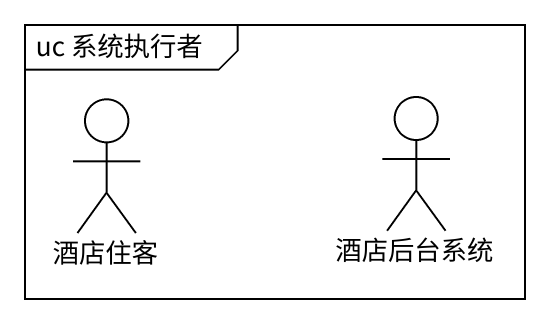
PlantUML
@startuml
mainframe uc 系统执行者
actor 酒店住客
actor 酒店后台系统
@enduml
